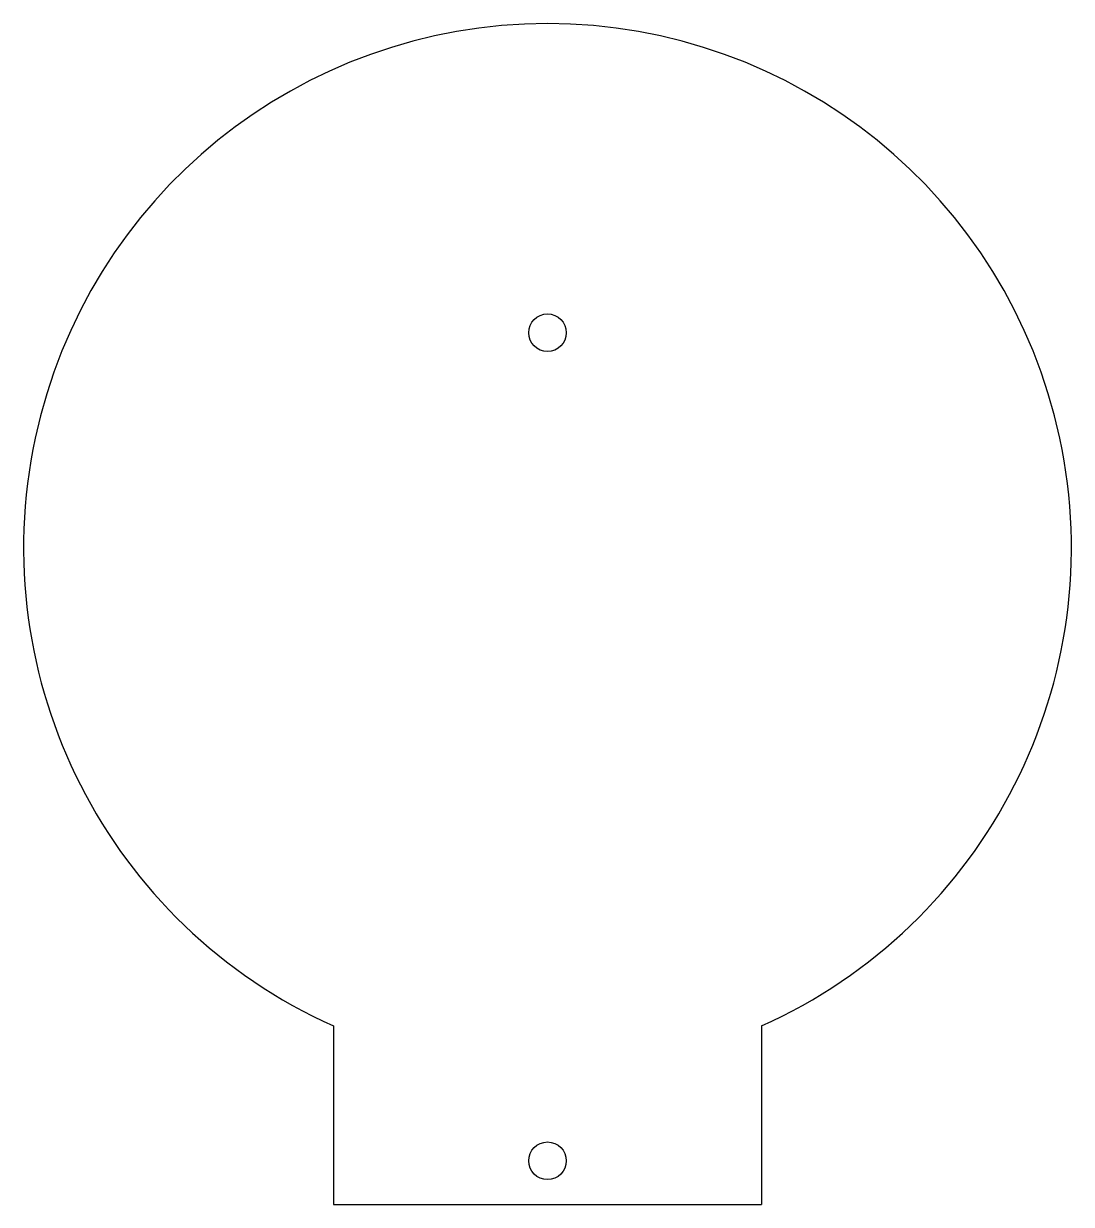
# Model space of a CAD drawing. Header units: millimetres. Extents: x -13.2 to 13.2, y -16.6 to 13.2.
import ezdxf

# ---------------------------------------------------------------- set-up
doc = ezdxf.new("R2010")
doc.units = ezdxf.units.MM

msp = doc.modelspace()

# ---------------------------------------------------------------- linework, layer by layer
at = {"color": 7, "linetype": 'Continuous'}
for p, q in [((-5.4, -12.072), (-5.4, -16.575)), ((5.4, -12.072), (5.4, -16.575)), ((-5.4, -16.575), (5.4, -16.575))]:
    msp.add_line(p, q, dxfattribs=at)
for centre in [(0, 5.425), (0, -15.475)]:
    msp.add_circle(centre, 0.475, dxfattribs=at)
msp.add_arc((0, 0), 13.225, 294.0992, 245.9008, dxfattribs=at)

doc.saveas('drawing.dxf')
